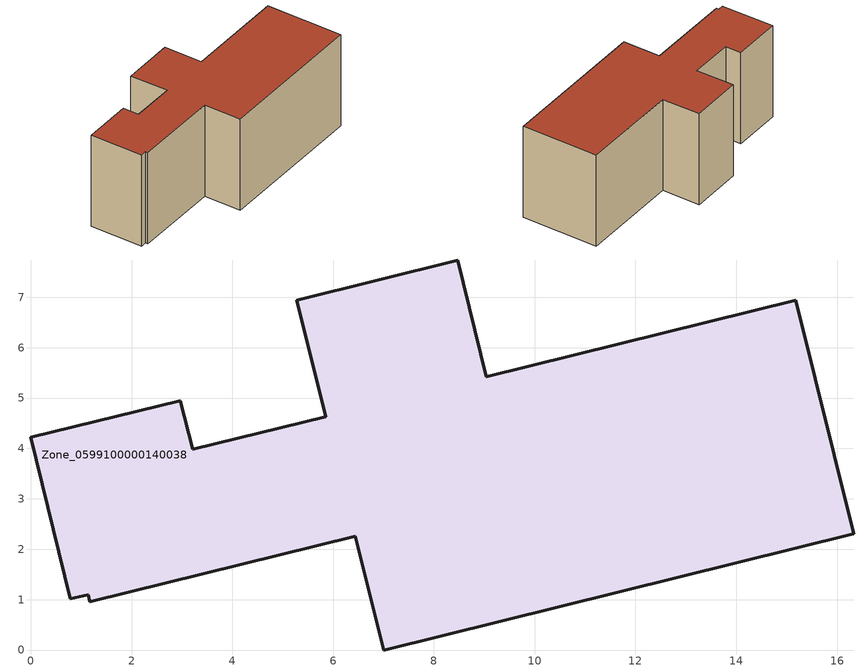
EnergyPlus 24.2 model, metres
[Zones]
Zone_0599100000140038
 floor ground (C_G): 9.04,5.42 15.18,6.94 16.33,2.31 7,0 6.44,2.26 1.17,0.96 1.14,1.09 0.78,1.01 0,4.22 2.97,4.95 3.21,3.98 5.85,4.63 5.28,6.94 8.47,7.74 z0
 wall outside (C_F): 5.85,4.63 3.21,3.98 2.97,4.95 0,4.22 0.78,1.01 1.14,1.09 1.17,0.96 6.44,2.26 7,0 16.33,2.31 15.18,6.94 9.04,5.42 8.47,7.74 5.28,6.94 5.85,4.63 z0:5.97
 roof outside (C_R): 1.14,1.09 1.17,0.96 6.44,2.26 7,0 16.33,2.31 15.18,6.94 9.04,5.42 8.47,7.74 5.28,6.94 5.85,4.63 3.21,3.98 2.97,4.95 0,4.22 0.78,1.01 z5.97
[BUILDING]
Pand.0599100000140038: North Axis=0; Terrain=City; Loads Convergence Tolerance Value=0.04; Temperature Convergence Tolerance Value=0.4; Solar Distribution=FullExterior; Maximum Number of Warmup Days=25; Minimum Number of Warmup Days=1
[Site:Location]
Rotterdam.The.Hague.AP_ZH_NLD Design_Conditions: Latitude=51.96; Longitude=4.45; Time Zone=1; Elevation=-4.5
[SITE:GROUNDTEMPERATURE:BUILDINGSURFACE]
18, 18, 18, 18, 18, 18, 18, 18, 18, 18, 18, 18
[MATERIAL] Thermal Absorptance=0.9; Solar Absorptance=0.7; Visible Absorptance=0.7
Name | Roughness | Thickness | Conductivity | Density | Specific Heat
G.TI.1965-1974 | MediumSmooth | 0.15 | 0.882353 | 540 | 1210
F.TI.1965-1974 | Rough | 0.3 | 0.697674 | 1920 | 840
R.TI.1965-1974 | MediumRough | 0.2 | 0.232558 | 1500 | 1000
[CONSTRUCTION]
C_G: G.TI.1965-1974
C_F: F.TI.1965-1974
C_R: R.TI.1965-1974
[ZONE]
Zone_0599100000140038: Type=1; Multiplier=1; Ceiling Height=Autocalculate; Volume=Autocalculate; Floor Area=autocalculate; Part of Total Floor Area=Yes
[ZONEINFILTRATION:DESIGNFLOWRATE]
Infil_Zone_0599100000140038: Zone or ZoneList or Space or SpaceList=Zone_0599100000140038; Schedule=AlwaysOn; Design Flow Rate Calculation Method=Flow/Area; Flow Rate per Floor Area=0.003; Constant Term Coefficient=1; Temperature Term Coefficient=0; Velocity Term Coefficient=0; Velocity Squared Term Coefficient=0
[HVACTEMPLATE:ZONE:IDEALLOADSAIRSYSTEM]
Zone_0599100000140038: Maximum Heating Supply Air Temperature=50; Minimum Cooling Supply Air Temperature=13; Maximum Heating Supply Air Humidity Ratio=0.0156; Minimum Cooling Supply Air Humidity Ratio=0.0077; Heating Limit=NoLimit; Cooling Limit=NoLimit; Dehumidification Control Type=ConstantSensibleHeatRatio; Cooling Sensible Heat Ratio=0.7; Dehumidification Setpoint=60; Humidification Control Type=None; Humidification Setpoint=30; Outdoor Air Method=None; Outdoor Air Flow Rate per Person=0.00944; Outdoor Air Flow Rate per Zone Floor Area=0; Outdoor Air Flow Rate per Zone=0; Demand Controlled Ventilation Type=None; Outdoor Air Economizer Type=NoEconomizer; Heat Recovery Type=None; Sensible Heat Recovery Effectiveness=0.7; Latent Heat Recovery Effectiveness=0.65
[ZONECONTROL:THERMOSTAT]
ThermostatControl_Zone_0599100000140038: Zone or ZoneList=Zone_0599100000140038; Control Type Schedule=DualSetpointControlType; Control 1=Thermostat_Zone_0599100000140038; Temperature Difference Between Cutout And Setpoint=0
[THERMOSTATSETPOINT:DUALSETPOINT]
Thermostat_Zone_0599100000140038: Heating Setpoint Temperature Schedule=HeatingSetpoint_Zone_0599100000140038; Cooling Setpoint Temperature Schedule=CoolingSetpoint_Zone_0599100000140038
[SCHEDULE:COMPACT]
HeatingSetpoint_Zone_0599100000140038: Through: 12/31, For: AllDays, Until: 24:00, 21
CoolingSetpoint_Zone_0599100000140038: Through: 12/31, For: AllDays, Until: 24:00, 24
DualSetpointControlType: Through: 12/31, For: AllDays, Until: 24:00, 4
AlwaysOn: Through: 12/31, For: AllDays, Until: 24:00, 1
